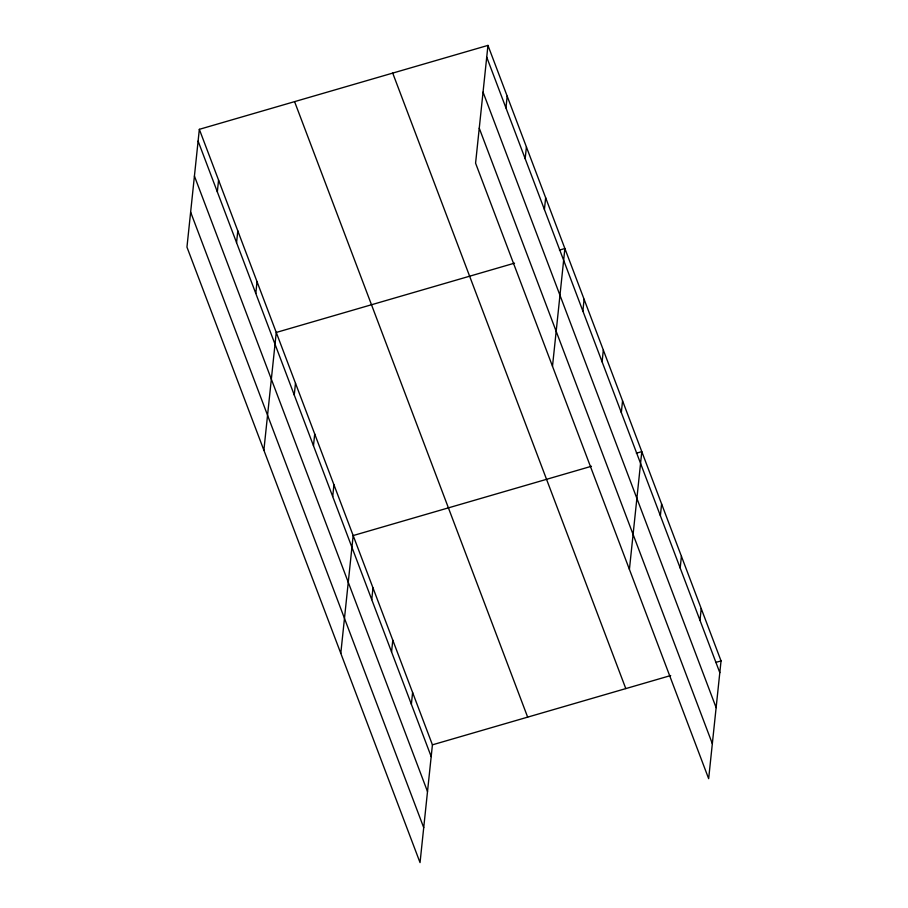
<?xml version="1.0" encoding="UTF-8"?>
<svg xmlns="http://www.w3.org/2000/svg" width="908" height="908" viewBox="0 0 908 908"><rect width="100%" height="100%" fill="white"/><g stroke="black" fill="none" stroke-linecap="round" stroke-linejoin="round"><path stroke-width="1.36" d="M199.34 129.333L186.957 247.101L420.041 862.6L432.424 744.832L199.34 129.333L487.959 45.4L721.043 660.899L708.66 778.667L475.576 163.168L487.959 45.4M217.33 191.872L218.567 180.113M236.557 242.652L237.794 230.893M255.795 293.432L257.021 281.673M263.876 450.22L276.259 332.453L514.53 263.15M294.249 394.991L295.486 383.233M313.476 445.771L314.713 434.001M332.703 496.54L333.94 484.781M340.795 653.329L353.167 535.561L591.449 466.269M371.747 599.643L372.984 587.885M391.564 651.955L392.789 640.197M411.369 704.279L412.607 692.52M505.949 107.938L507.186 96.18M525.176 158.718L526.413 146.96M544.414 209.498L545.651 197.74M552.495 366.276L564.878 248.52L559.43 250.097M582.868 311.058L584.105 299.288M602.095 361.827L603.332 350.068M621.322 412.607L622.559 400.848M629.414 569.395L641.797 451.628L636.349 453.206M660.366 515.71L661.603 503.94M680.183 568.022L681.42 556.264M699.989 620.346L701.226 608.576M432.424 744.832L670.694 675.541M715.595 662.477L721.043 660.899M486.722 57.159L719.806 672.658M483.045 92.139L716.128 707.638M479.254 128.187L712.337 743.686M392.71 73.094L625.794 688.593M294.578 101.639L527.661 717.138M198.103 141.092L431.186 756.591M194.426 176.073L427.509 791.572M190.635 212.12L423.718 827.619"/></g></svg>
